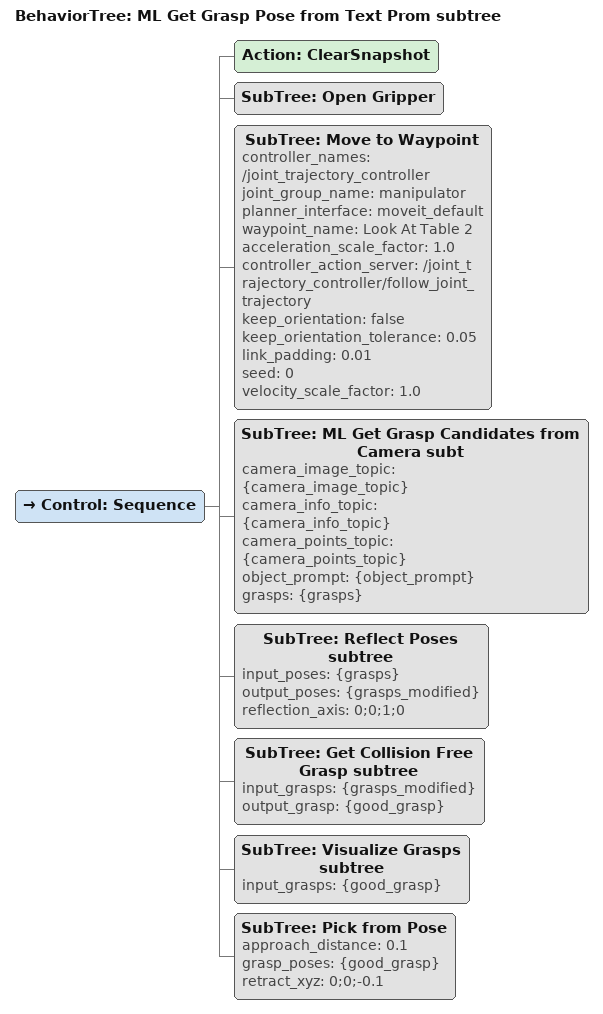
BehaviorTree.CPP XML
<?xml version='1.0' encoding='UTF-8'?>
<root BTCPP_format="4" main_tree_to_execute="ML Get Grasp Pose from Text Prom subtree">
  <BehaviorTree ID="ML Get Grasp Pose from Text Prom subtree" _description="Uses ML models to identify objects and infer grasp poses from text prompt.">
    <Control ID="Sequence">
      <Action ID="ClearSnapshot"/>
      <SubTree ID="Open Gripper"/>
      <SubTree ID="Move to Waypoint" controller_names="/joint_trajectory_controller" joint_group_name="manipulator" planner_interface="moveit_default" waypoint_name="Look At Table 2" acceleration_scale_factor="1.0" controller_action_server="/joint_trajectory_controller/follow_joint_trajectory" keep_orientation="false" keep_orientation_tolerance="0.05" link_padding="0.01" seed="0" velocity_scale_factor="1.0"/>
      <SubTree ID="ML Get Grasp Candidates from Camera subt" camera_image_topic="{camera_image_topic}" camera_info_topic="{camera_info_topic}" camera_points_topic="{camera_points_topic}" object_prompt="{object_prompt}" grasps="{grasps}"/>
      <SubTree ID="Reflect Poses subtree" input_poses="{grasps}" output_poses="{grasps_modified}" reflection_axis="0;0;1;0"/>
      <SubTree ID="Get Collision Free Grasp subtree" input_grasps="{grasps_modified}" output_grasp="{good_grasp}"/>
      <SubTree ID="Visualize Grasps subtree" input_grasps="{good_grasp}"/>
      <SubTree ID="Pick from Pose" approach_distance="0.1" grasp_poses="{good_grasp}" retract_xyz="0;0;-0.1"/>
    </Control>
  </BehaviorTree>
</root>
